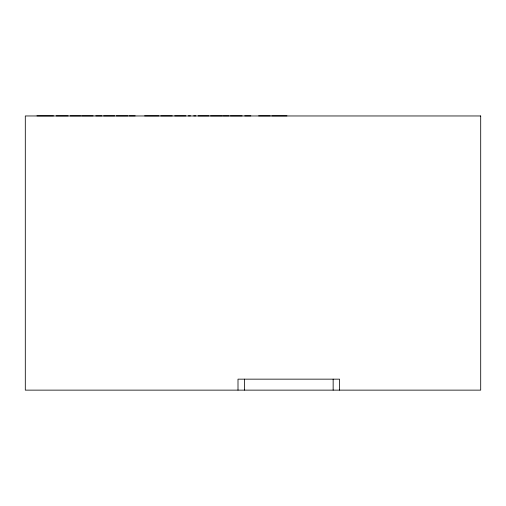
<?xml version="1.0" encoding="UTF-8"?>
<svg xmlns="http://www.w3.org/2000/svg" width="506" height="506" viewBox="0 0 506 506"><rect width="100%" height="100%" fill="white"/><g stroke="black" fill="none" stroke-linecap="round" stroke-linejoin="round"><path stroke-width="0.76" d="M36.919 115.868L53.516 115.868M56.21 115.868L68.152 115.868M70.182 115.868L80.644 115.868M81.586 115.868L93.117 115.868M95.779 115.868L101.921 115.868M103.597 115.868L114.71 115.868M116.323 115.868L128.088 115.868M129.327 115.868L135.197 115.868M144.589 115.868L158.973 115.868M160.75 115.868L172.274 115.868M174.715 115.868L185.828 115.868M188.365 115.868L190.49 115.868M193.671 115.868L195.828 115.868M198.175 115.868L208.978 115.868M210.515 115.868L222.45 115.868M223.241 115.868L229.11 115.868M230.375 115.868L242.14 115.868M244.721 115.868L250.862 115.868M258.604 115.868L270.274 115.868M271.766 115.868L286.972 115.868M339.539 390.132L339.539 379.152L238.003 379.152L238.003 390.132M333.15 379.152L333.15 390.132M244.524 379.152L244.524 390.132M480.7 115.963L25.3 115.963L25.3 390.132L480.7 390.132L480.7 115.963"/></g></svg>
